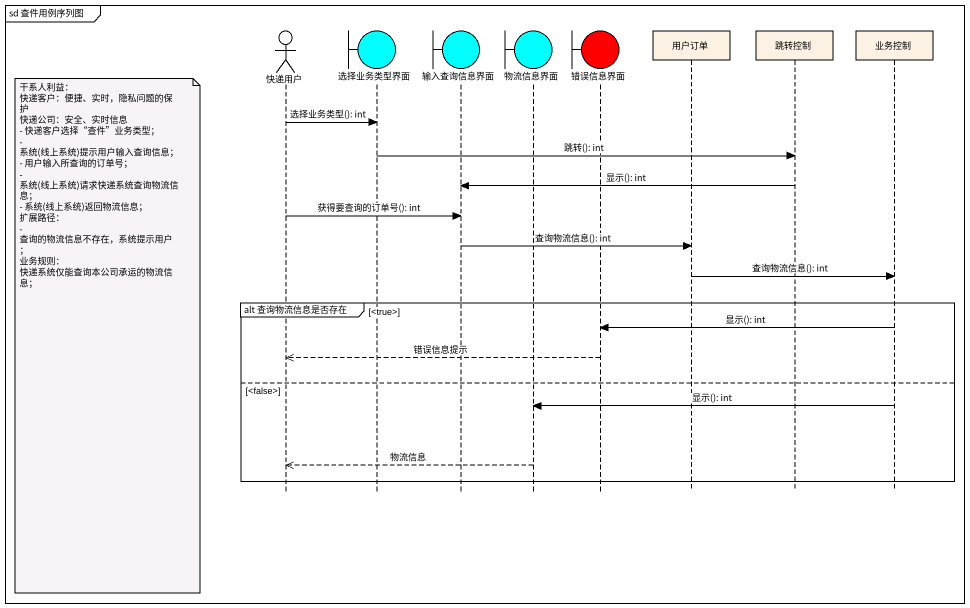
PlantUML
@startuml
mainframe sd 查件用例序列图
hide footbox
actor 快递用户
boundary 选择业务类型界面 #00FFFF
boundary 输入查询信息界面 #00FFFF
boundary 物流信息界面 #00FFFF
boundary 错误信息界面 #FF0000
participant 用户订单
participant 跳转控制
participant 业务控制

快递用户 -> 选择业务类型界面 : 选择业务类型(): int
选择业务类型界面 -> 跳转控制 : 跳转(): int
跳转控制 -> 输入查询信息界面 : 显示(): int
快递用户 -> 输入查询信息界面 : 获得要查询的订单号(): int
输入查询信息界面 -> 用户订单 : 查询物流信息(): int
用户订单 -> 业务控制 : 查询物流信息(): int
group alt 查询物流信息是否存在 [<true>]
  业务控制 -> 错误信息界面 : 显示(): int
  note left of 快递用户
    干系人利益：
    快递客户：便捷、实时，隐私问题的保护
    快递公司：安全、实时信息
    - 快递客户选择“查件”业务类型；
    - 系统(线上系统)提示用户输入查询信息；
    - 用户输入所查询的订单号；
    - 系统(线上系统)请求快递系统查询物流信息；
    - 系统(线上系统)返回物流信息；
    扩展路径：
    - 查询的物流信息不存在，系统提示用户；
    业务规则：
    快递系统仅能查询本公司承运的物流信息；
  end note
  错误信息界面 -->> 快递用户 : 错误信息提示
else <false>
  业务控制 -> 物流信息界面 : 显示(): int
  物流信息界面 -->> 快递用户 : 物流信息
end
@enduml
